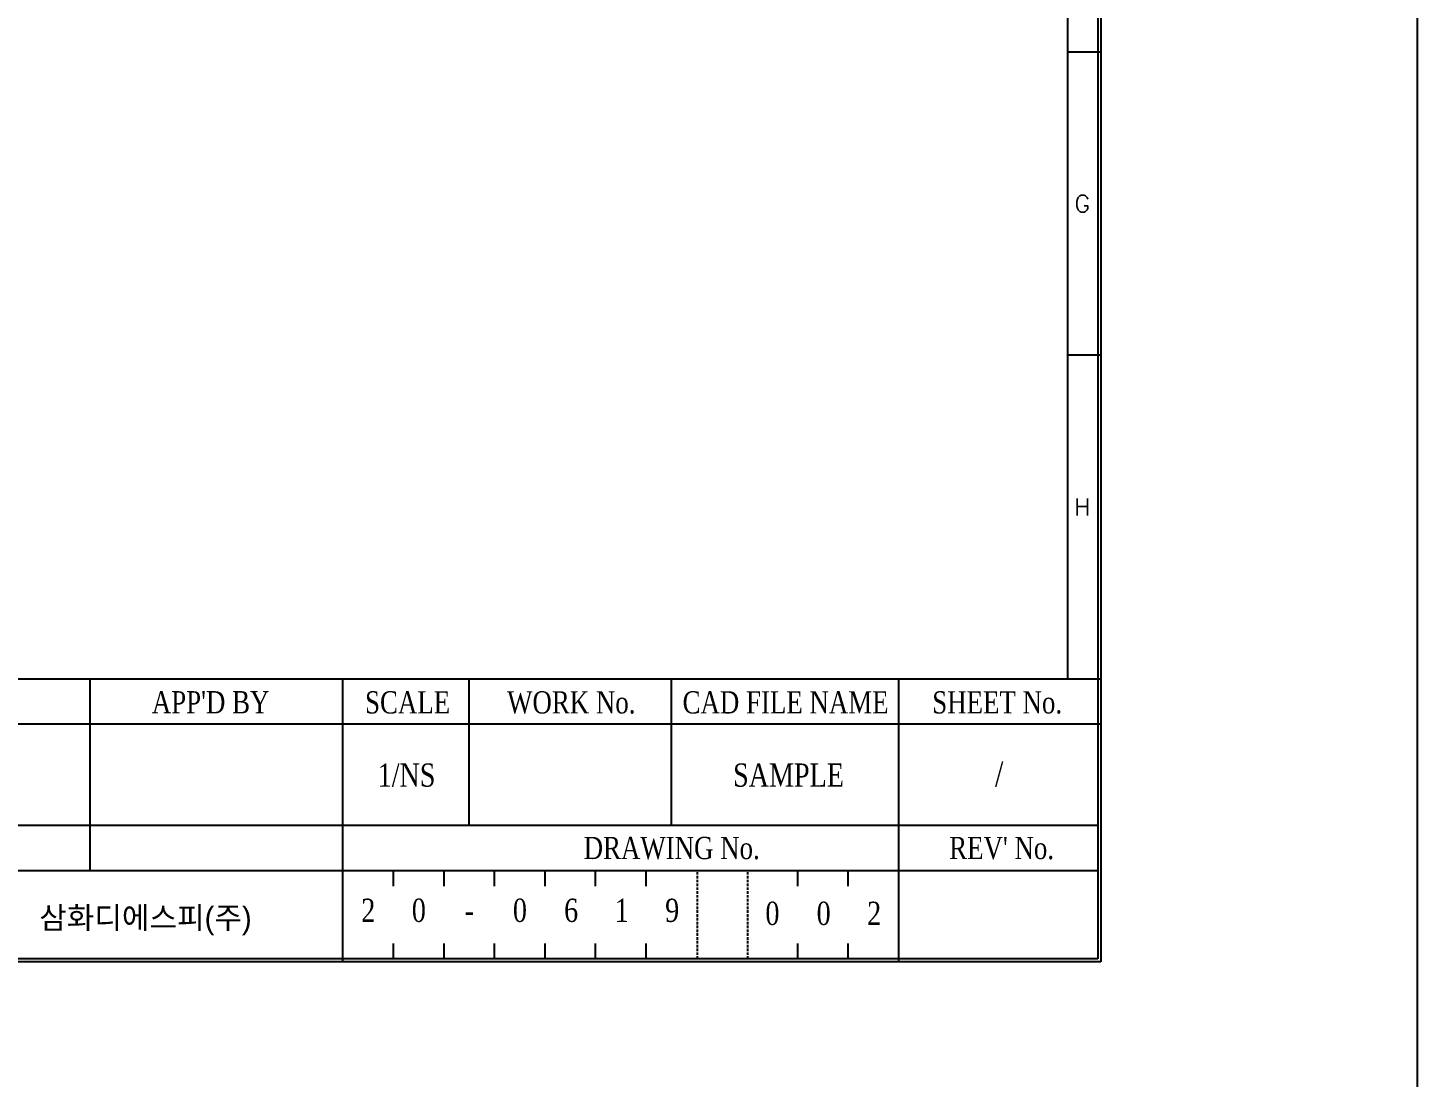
# Model space of a CAD drawing. Header units: millimetres. Extents: x 46 to 886, y 51 to 632.
# Drawn here: x 750.2 to 886.3, y 341.2 to 444 of the extents above; entities that cross this region are included whole.
import ezdxf
from ezdxf.enums import TextEntityAlignment as Align

# ---------------------------------------------------------------- set-up
doc = ezdxf.new("R2010")
doc.units = ezdxf.units.MM
doc.linetypes.add('HIDDEN', pattern=[0.375, 0.25, -0.125])
for name, color, linetype in [('20', 2, 'Continuous'), ('30', 3, 'Continuous'), ('40', 4, 'Continuous'), ('70', 7, 'Continuous'), ('ASHADE', 7, 'Continuous')]:
    doc.layers.add(name, color=color, linetype=linetype)
doc.styles.add('ghs', font='NGULIM.TTF')
doc.styles.add('SIMPLEX', font='SIMPLEX')
doc.styles.add('SS', font='batang.ttc', dxfattribs={"width": 0.8})

msp = doc.modelspace()

# ---------------------------------------------------------------- linework, layer by layer
msp.add_lwpolyline([(46.411, 631.769), (886.327, 631.769), (886.327, 50.731), (46.411, 50.731)], close=True)
at = {"layer": '20', "color": 7}
msp.add_line((852.083, 616.579), (852.083, 380.266), dxfattribs=at)
at = {"layer": '30', "color": 7}
for p, q in [((855.35, 441.646), (852.083, 441.646)), ((855.35, 411.946), (852.083, 411.946))]:
    msp.add_line(p, q, dxfattribs=at)
at = {"layer": '40', "color": 7}
for p, q in [((756.35, 361.456), (756.35, 380.266)), ((781.1, 352.546), (781.1, 380.266)), ((793.475, 365.911), (793.475, 380.266)), ((813.275, 365.911), (813.275, 380.266)), ((835.55, 365.911), (835.55, 380.266)), ((855.35, 375.811), (706.85, 375.811)), ((855.152, 365.911), (706.85, 365.911)), ((835.55, 352.546), (835.55, 365.911)), ((855.152, 361.456), (706.85, 361.456)), ((786.05, 359.971), (786.05, 361.456)), ((791, 359.971), (791, 361.456)), ((795.95, 359.971), (795.95, 361.456)), ((800.9, 359.971), (800.9, 361.456)), ((805.85, 359.971), (805.85, 361.456)), ((810.814, 359.971), (810.814, 361.456)), ((825.65, 359.971), (825.65, 361.456)), ((830.6, 359.971), (830.6, 361.456)), ((786.05, 352.843), (786.05, 354.328)), ((791, 352.843), (791, 354.328)), ((795.95, 352.843), (795.95, 354.328)), ((800.9, 352.843), (800.9, 354.328)), ((805.85, 352.843), (805.85, 354.328)), ((810.814, 352.843), (810.814, 354.328)), ((825.65, 352.843), (825.65, 354.328)), ((830.6, 352.843), (830.6, 354.328))]:
    msp.add_line(p, q, dxfattribs=at)
at = {"layer": '40', "color": 7, "linetype": 'HIDDEN'}
for p, q in [((815.817, 352.843), (815.817, 361.456)), ((820.767, 352.843), (820.767, 361.456))]:
    msp.add_line(p, q, dxfattribs=at)
at = {"layer": '70', "color": 7}
msp.add_line((479.15, 380.266), (855.35, 380.266), dxfattribs=at)
for points in [[(855.35, 352.546), (479.15, 352.546), (479.15, 619.846), (855.35, 619.846)], [(855.053, 352.843), (479.447, 352.843), (479.447, 619.549), (855.053, 619.549)]]:
    msp.add_lwpolyline(points, close=True, dxfattribs=at)

# ---------------------------------------------------------------- texts
at = {"layer": '30', "color": 7, "style": 'SIMPLEX'}
for s, p in [('G', (853.518, 426.796)), ('H', (853.518, 397.096))]:
    msp.add_text(s, height=1.683, dxfattribs=at).set_placement(p, align=Align.MIDDLE)
at = {"layer": '40', "color": 7, "style": 'SS', "width": 0.8}
for s, height, p in [("APP'D BY", 2.178, (768.135, 376.885)), ('SCALE', 2.178, (787.429, 376.871)), ('WORK No.', 2.178, (803.464, 376.871)), ('CAD FILE NAME', 2.178, (824.454, 376.871)), ('SHEET No.', 2.178, (845.182, 376.871)), ('1/NS', 2.277, (787.329, 369.701)), ('SAMPLE', 2.277, (824.743, 369.701)), ('/', 2.475, (845.377, 369.701)), ('DRAWING No.', 2.178, (813.301, 362.609)), ("REV' No.", 2.178, (845.619, 362.609)), ('2', 2.277, (783.582, 356.457)), ('0', 2.277, (788.532, 356.457)), ('0', 2.277, (798.432, 356.457)), ('6', 2.277, (803.449, 356.457)), ('1', 2.277, (808.399, 356.457)), ('9', 2.277, (813.349, 356.457)), ('0', 2.277, (823.168, 356.16)), ('0', 2.277, (828.185, 356.16)), ('2', 2.277, (833.135, 356.16)), ('-', 2.277, (793.482, 356.457))]:
    msp.add_text(s, height=height, dxfattribs=at).set_placement(p, align=Align.CENTER)
at = {"layer": 'ASHADE', "ltscale": 2, "style": 'ghs'}
msp.add_text('삼화디에스피(주)', height=2.1504, dxfattribs=at).set_placement((751.353, 355.798))

doc.saveas('drawing.dxf')
